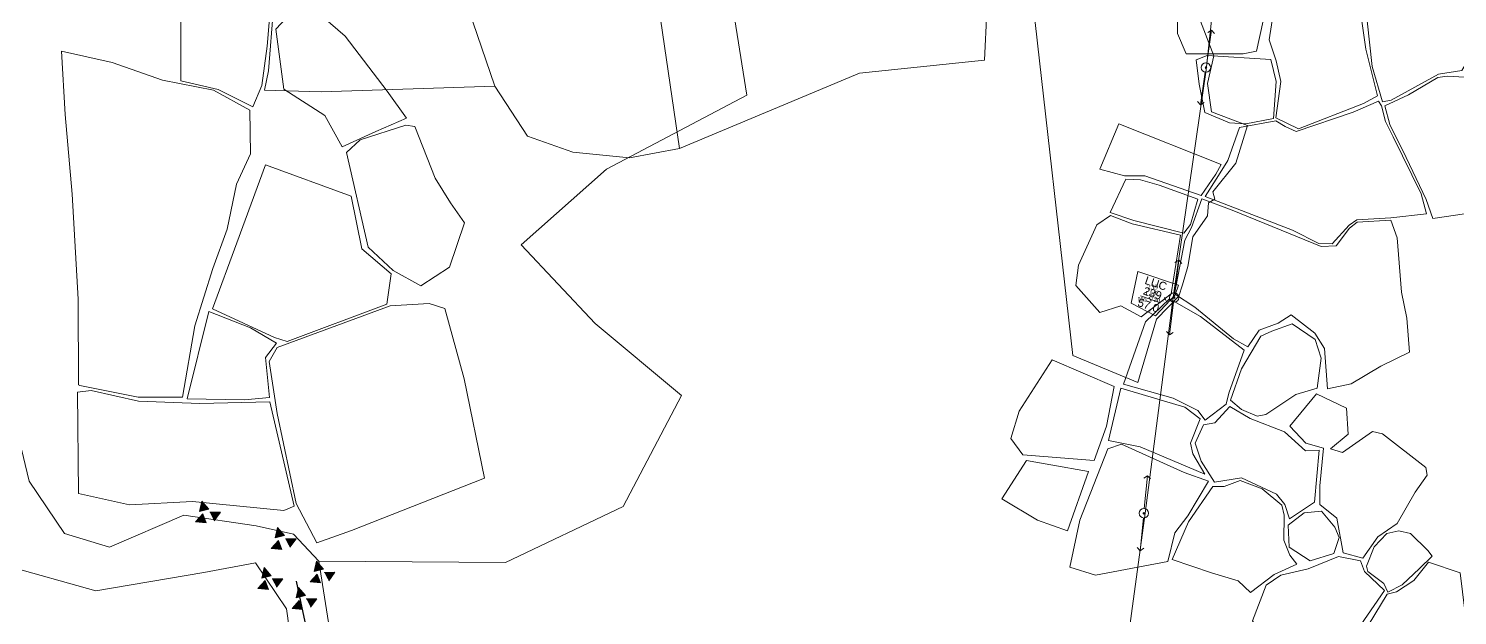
# Model space of a CAD drawing. Header units: metres. Extents: x 0 to 551036, y 0 to 1845929.
# Drawn here: x 547347.5 to 547651, y 1841733.7 to 1841858.2 of the extents above; entities that cross this region are included whole.
import ezdxf
from ezdxf.enums import TextEntityAlignment as Align

# ---------------------------------------------------------------- set-up
doc = ezdxf.new("R2010")
doc.units = ezdxf.units.M
doc.header["$MEASUREMENT"] = 0
for name, color, linetype, lineweight in [('BD HH1 KEM TMB$0$ao_ho_song_suoi', 7, 'Continuous', 0), ('BD HH1 KEM TMB$0$duongdapcao', 7, 'Continuous', 0), ('BD HH1 KEM TMB$0$duongdaydien', 7, 'Continuous', 0), ('BD HH1 KEM TMB$0$nha', 7, 'Continuous', 0), ('BD HH1 KEM TMB$0$ranhgioithucvat', 7, 'Continuous', 0), ('Level 10', 7, 'Continuous', 0), ('Level 13', 7, 'Continuous', 0), ('Level 15', 7, 'Continuous', 0), ('Level 2', 7, 'Continuous', 0), ('Level 4', 7, 'Continuous', 0)]:
    doc.layers.add(name, color=color, linetype=linetype, lineweight=lineweight)
doc.styles.add('BD HH1 KEM TMB$0$Standard', font='txt.shx')
doc.styles.get("Standard").update_dxf_attribs({"font": '', "height": 4})
doc.styles.add('Style-Arial', font='arial.ttf')
doc.styles.add('Style-Times New Roman', font='times.ttf')
doc.styles.get('Standard').set_extended_font_data('.VnArial')
doc.dimstyles.get("Standard").update_dxf_attribs({"dimtxt": 0.18, "dimasz": 0.18, "dimexe": 0.18, "dimexo": 0.0625, "dimgap": 0.09, "dimtad": 0, "dimtih": 1, "dimtoh": 1, "dimdec": 4, "dimzin": 0, "dimdsep": 46, "dimtxsty": 'Standard', "dimcen": 0.09, "dimadec": 0, "dimazin": 0, "dimtfac": 1, "dimtdec": 4, "dimtofl": 0, "dimtmove": 0, "dimatfit": 3, "dimfxl": 1, "dimtolj": 1, "dimtzin": 0, "dimarcsym": 0})

# ---------------------------------------------------------------- blocks, each defined once
blk = doc.blocks.new('BD HH1 KEM TMB$0$hathe')
blk.add_hatch(color=256).paths.add_polyline_path([(-1.8, 0, 1), (1.8, 0, 1)])
for p, q in [((-80, 0), (-73.9, 7.3)), ((-80, 0), (-10, 0)), ((-80, 0), (-73.9, -7.3)), ((10, 0), (80, 0)), ((80, 0), (73.9, 7.3)), ((80, 0), (73.9, -7.3))]:
    blk.add_line(p, q)
for radius in [10, 1.81]:
    blk.add_circle((0, 0), radius)
blk = doc.blocks.new('BD HH1 KEM TMB$0$DA1')
at = {"layer": 'Level 10'}
for points in [[(42581.6, 97264), (42583.8, 97274.2), (42590.7, 97266.3)], [(42588, 97252.8), (42577.6, 97253.8), (42584.7, 97261.5)]]:
    blk.add_hatch(color=7, dxfattribs=at).paths.add_polyline_path(points)
at = {"layer": 'Level 10', "extrusion": (0, 0, -1)}
blk.add_hatch(color=7, dxfattribs=at).paths.add_polyline_path([(-42595.9, 97254.9), (-42602.1, 97263.3), (-42591.6, 97263.2)])
at = {"layer": 'Level 10', "color": 7}
for p, q in [((42583.8, 97274.2, 1062767.1), (42581.6, 97264, 1062767.1)), ((42583.8, 97274.2, 1062767.1), (42590.7, 97266.3, 1062767.1)), ((42577.6, 97253.8, 1062767.1), (42584.7, 97261.5, 1062767.1)), ((42581.6, 97264, 1062767.1), (42590.7, 97266.3, 1062767.1)), ((42588, 97252.8, 1062767.1), (42584.7, 97261.5, 1062767.1)), ((42602.1, 97263.3, 1062767.1), (42591.6, 97263.2, 1062767.1)), ((42602.1, 97263.3, 1062767.1), (42595.9, 97254.9, 1062767.1)), ((42577.6, 97253.8, 1062767.1), (42588, 97252.8, 1062767.1))]:
    blk.add_line(p, q, dxfattribs=at)
blk = doc.blocks.new('N_THUA_144')
at = {"layer": 'Level 13', "color": 2, "linetype": 'Continuous', "lineweight": 0}
blk.add_line((-2.57, -0.57), (1.7, -2.01), dxfattribs=at)
at = {"layer": 'Level 13', "color": 5, "linetype": 'Continuous', "lineweight": 0, "style": 'Style-Arial'}
blk.add_text('239', height=1.7, rotation=341.3661, dxfattribs=at).set_placement((0, 0), align=Align.MIDDLE_CENTER)
at = {"layer": 'Level 2', "color": 3, "linetype": 'Continuous', "lineweight": 0, "style": 'Style-Arial'}
blk.add_text('LUC', height=1.7, rotation=341.3661, dxfattribs=at).set_placement((0.71, 2.09), align=Align.MIDDLE_CENTER)
at = {"layer": 'Level 4', "color": 1, "linetype": 'Continuous', "lineweight": 0, "style": 'Style-Arial'}
blk.add_text('57,0', height=1.7, rotation=341.3661, dxfattribs=at).set_placement((-0.87, -2.58), align=Align.MIDDLE_CENTER)

msp = doc.modelspace()

# ---------------------------------------------------------------- linework, layer by layer
at = {"layer": 'BD HH1 KEM TMB$0$ao_ho_song_suoi', "flags": 128}
for points in [[(547544.55336, 1841565.62211), (547544.04695, 1841568.8938), (547537.87589, 1841569.78102), (547533.99351, 1841576.27114), (547513.38337, 1841584.91748), (547486.79389, 1841601.58641), (547469.29923, 1841609.87785), (547459.06606, 1841623.16998), (547456.57367, 1841632.53684), (547446.18472, 1841651.36197), (547436.75438, 1841673.42948), (547420.30222, 1841702.15381), (547414.85011, 1841713.20907), (547412.22592, 1841725.86133), (547409.15836, 1841745.20804), (547403.77815, 1841750.88623), (547395.85763, 1841752.67679), (547380.45993, 1841754.91903), (547364.69078, 1841748.12241), (547355.14061, 1841751.02603), (547347.61552, 1841762.13506), (547341.51635, 1841787.81059)], [(547342.63074, 1841744.28856), (547361.81495, 1841738.84696), (547384.7617, 1841742.78298), (547395.7378, 1841744.78862), (547402.29231, 1841735.04537), (547406.22261, 1841707.33193), (547416.35993, 1841690.84045), (547429.78048, 1841664.33148), (547442.09864, 1841638.37634), (547455.75885, 1841611.94803), (547470.50948, 1841597.96764), (547486.18277, 1841590.63868), (547516.42696, 1841575.57212), (547532.84318, 1841566.78061), (547536.65366, 1841565.68906), (547539.32579, 1841562.60262)]]:
    msp.add_lwpolyline(points, dxfattribs=at)
at = {"layer": 'BD HH1 KEM TMB$0$duongdapcao', "flags": 128}
for points in [[(547657.29489, 1841862.9767), (547651.02797, 1841866.52557), (547646.83404, 1841866.2352), (547644.13795, 1841867.42354), (547642.62813, 1841868.66564), (547635.37864, 1841869.97765), (547630.32196, 1841867.32675), (547631.77186, 1841859.858), (547632.86228, 1841850.18464), (547635.03114, 1841842.689), (547636.91241, 1841843.04389), (547646.94188, 1841848.51775), (547651.92666, 1841849.33506), (547656.43214, 1841856.77693), (547657.29489, 1841862.9767)], [(547396.68443, 1841865.97173), (547391.36414, 1841866.63311), (547384.45015, 1841861.45499), (547379.8608, 1841860.58928), (547379.8608, 1841847.10358), (547387.79331, 1841845.30226), (547395.16263, 1841841.59745), (547397.06787, 1841846.12495), (547398.19424, 1841854.45941), (547398.79338, 1841862.0626), (547396.68443, 1841865.97173)], [(547629.50714, 1841867.76767), (547622.67704, 1841868.64951), (547613.726, 1841868.61187), (547611.80878, 1841861.28292), (547610.97, 1841855.83594), (547612.50377, 1841851.35147), (547613.49833, 1841846.99066), (547612.4199, 1841839.2423), (547617.2489, 1841836.91402), (547631.0529, 1841842.29647), (547634.01262, 1841843.9096), (547631.55617, 1841853.84105), (547630.45377, 1841861.29367), (547629.75878, 1841866.24058), (547629.50714, 1841867.76767)], [(547405.82719, 1841864.21342), (547400.03957, 1841858.08894), (547401.71714, 1841845.36678), (547410.40455, 1841839.78), (547414.10719, 1841833.11781), (547421.26083, 1841836.33868), (547427.77938, 1841839.22079), (547423.70529, 1841844.90973), (547414.76624, 1841856.63175), (547408.02001, 1841862.42286), (547405.82719, 1841864.21342)], [(547593.39146, 1841852.87855), (547605.45798, 1841852.87855), (547608.29787, 1841853.384), (547610.52664, 1841863.41762), (547601.22811, 1841863.55204), (547591.53415, 1841862.03033), (547591.53415, 1841857.16946), (547593.39146, 1841852.87855)], [(547358.42386, 1841782.47653), (547370.78994, 1841779.97082), (547380.19632, 1841779.97082), (547382.8325, 1841795.09115), (547386.67893, 1841807.29173), (547389.67459, 1841815.63694), (547391.65172, 1841825.15436), (547394.64738, 1841831.59072), (547394.49161, 1841840.89306), (547386.82272, 1841845.13557), (547375.9305, 1841847.22725), (547365.28991, 1841850.9912), (547354.5295, 1841853.41626), (547355.28441, 1841839.96282), (547356.74629, 1841823.03042), (547358.06438, 1841800.78009), (547358.08834, 1841782.60558), (547358.42386, 1841782.47653)], [(547611.37741, 1841851.65258), (547597.81306, 1841852.46452), (547595.52437, 1841851.55042), (547596.15945, 1841846.38305), (547597.34573, 1841840.37148), (547602.58215, 1841838.17226), (547606.0691, 1841837.97331), (547611.91663, 1841839.11862), (547612.49179, 1841846.99066), (547611.37741, 1841851.65258)], [(547652.57373, 1841847.89938), (547648.77523, 1841848.14135), (547646.84602, 1841847.85099), (547640.55514, 1841844.1677), (547635.53441, 1841841.81254), (547636.61285, 1841837.82813), (547640.06385, 1841830.88095), (547644.34165, 1841821.92812), (547645.7556, 1841817.90607), (547668.31892, 1841821.26136), (547665.69472, 1841828.45051), (547663.52586, 1841832.63925), (547663.19035, 1841836.08595), (547665.86247, 1841840.33384), (547662.93871, 1841842.28572), (547660.33848, 1841843.78592), (547654.71862, 1841844.59248), (547652.57373, 1841847.89938)], [(547634.86338, 1841841.82329), (547634.2283, 1841842.80192), (547628.8481, 1841840.50053), (547616.72166, 1841836.36018), (547614.36108, 1841837.40334), (547612.4199, 1841838.66157), (547604.71506, 1841837.22052), (547602.24663, 1841830.24645), (547600.1976, 1841827.05785), (547597.3697, 1841822.57875), (547615.9314, 1841815.44813), (547621.56265, 1841812.62578), (547624.36659, 1841812.51286), (547627.96138, 1841816.4919), (547629.63895, 1841817.61033), (547636.86448, 1841818.062), (547644.3776, 1841818.86319), (547643.29916, 1841823.13258), (547637.33181, 1841835.23638), (547635.71415, 1841838.48413), (547634.86338, 1841841.82329)], [(547427.65956, 1841837.72596), (547417.95362, 1841834.56962), (547415.02985, 1841831.89721), (547419.6192, 1841811.81384), (547424.97545, 1841806.85618), (547430.81099, 1841803.64069), (547436.9461, 1841807.56058), (547440.09754, 1841817.01347), (547437.10188, 1841821.21835), (547433.85458, 1841826.47712), (547429.52885, 1841837.4356), (547427.65956, 1841837.72596)], [(547600.78475, 1841829.33773), (547579.09617, 1841837.97331), (547575.03406, 1841828.39136), (547580.29444, 1841826.94493), (547584.58422, 1841826.94493), (547596.5429, 1841822.76694), (547599.67037, 1841827.29982), (547600.78475, 1841829.33773)], [(547587.63979, 1841825.00381), (547583.63759, 1841826.11148), (547580.53409, 1841826.2244), (547577.20291, 1841819.20194), (547582.22364, 1841817.45439), (547592.86423, 1841814.76586), (547594.27818, 1841816.65321), (547595.85989, 1841821.97651), (547587.63979, 1841825.00381)], [(547623.37203, 1841781.7345), (547628.41672, 1841782.8368), (547634.70761, 1841786.58462), (547640.81876, 1841789.52588), (547640.23161, 1841796.74728), (547639.08127, 1841802.26416), (547638.17059, 1841813.7711), (547636.80457, 1841817.5243), (547629.69886, 1841817.15328), (547628.04526, 1841815.86816), (547625.21736, 1841812.12034), (547622.01799, 1841811.93214), (547603.1356, 1841819.65599), (547596.68669, 1841822.05717), (547594.51783, 1841816.02409), (547593.0919, 1841813.30329), (547590.86276, 1841801.92059), (547595.18886, 1841799.10244), (547603.43292, 1841792.36497), (547606.42858, 1841790.68732), (547608.86105, 1841794.17704), (547612.8992, 1841795.72026), (547615.69116, 1841797.46781), (547620.72387, 1841793.56406), (547622.74893, 1841790.33781), (547623.37203, 1841781.7345)], [(547574.99811, 1841797.98401), (547579.4916, 1841799.37667), (547583.81733, 1841797.01076), (547590.15311, 1841801.88945), (547592.13329, 1841814.34107), (547581.90011, 1841816.79301), (547577.26283, 1841818.52981), (547574.42294, 1841816.54567), (547570.48065, 1841808.00688), (547569.91747, 1841803.6622), (547574.99811, 1841797.98401)], [(547584.74, 1841795.94072), (547580.0428, 1841782.73463), (547590.61149, 1841779.77186), (547595.81196, 1841777.13172), (547597.40565, 1841775.13145), (547601.83922, 1841778.51363), (547602.45034, 1841780.84728), (547605.6497, 1841789.94529), (547596.41109, 1841797.10755), (547589.83591, 1841800.87599), (547584.74, 1841795.94072)], [(547610.25104, 1841776.33054), (547616.63779, 1841780.53003), (547621.20317, 1841781.91194), (547622.05394, 1841788.28915), (547620.78378, 1841792.22517), (547615.89486, 1841795.57508), (547611.53318, 1841793.97809), (547609.2445, 1841792.91343), (547605.14643, 1841786.00389), (547602.74991, 1841779.30944), (547605.0985, 1841777.36831), (547608.41769, 1841775.95952), (547610.25104, 1841776.33054)], [(547564.92071, 1841787.91275), (547557.91086, 1841777.03493), (547556.13743, 1841771.22232), (547558.66577, 1841767.77561), (547573.85976, 1841766.53351), (547576.44801, 1841773.80331), (547578.06566, 1841782.26145), (547564.92071, 1841787.91275)], [(547357.9086, 1841781.07312), (547358.13627, 1841759.55407), (547368.98056, 1841757.12901), (547382.31724, 1841757.86029), (547401.76507, 1841755.94067), (547403.94591, 1841756.8494), (547398.75743, 1841778.98143), (547383.89895, 1841778.66419), (547370.89779, 1841779.11048), (547360.79642, 1841781.40649), (547357.9086, 1841781.07312)], [(547596.36316, 1841775.37342), (547593.11586, 1841777.86838), (547579.51556, 1841781.86892), (547576.84344, 1841770.77064), (547583.60164, 1841769.44788), (547597.34573, 1841763.63527), (547594.78145, 1841767.93693), (547594.25421, 1841770.20605), (547596.36316, 1841775.37342)], [(547632.94616, 1841772.68488), (547626.53545, 1841768.22729), (547624.01909, 1841769.03385), (547627.76966, 1841772.16331), (547627.38621, 1841777.66405), (547621.03541, 1841780.66446), (547615.39159, 1841773.79256), (547618.80664, 1841770.18454), (547622.50928, 1841769.18978), (547621.74239, 1841761.12955), (547621.74239, 1841757.21504), (547625.3971, 1841754.32218), (547626.72717, 1841746.92332), (547630.90911, 1841745.83178), (547634.03658, 1841750.33776), (547638.17059, 1841753.18761), (547642.00504, 1841759.82292), (547644.56932, 1841763.43094), (547644.23381, 1841765.03868), (547635.03114, 1841772.20094), (547632.94616, 1841772.68488)], [(547602.63008, 1841777.9813), (547599.45468, 1841774.51309), (547597.04617, 1841774.13131), (547595.30869, 1841770.20067), (547596.57884, 1841766.43134), (547599.3708, 1841761.94687), (547605.08652, 1841762.8771), (547612.53972, 1841759.40889), (547614.31315, 1841757.19891), (547615.33168, 1841754.15549), (547620.62801, 1841757.66672), (547621.5986, 1841768.74886), (547618.72277, 1841768.58217), (547614.27721, 1841772.59885), (547606.95581, 1841775.47558), (547602.63008, 1841777.9813)], [(547568.67127, 1841743.87452), (547574.07545, 1841742.22914), (547589.46116, 1841745.10049), (547590.947, 1841751.2196), (547593.73896, 1841754.82762), (547598.10064, 1841762.13506), (547592.97207, 1841763.96865), (547579.61143, 1841769.97484), (547576.71163, 1841768.98008), (547570.76824, 1841753.90814), (547568.67127, 1841743.87452)], [(547572.63753, 1841764.19986), (547564.65709, 1841765.5979), (547559.43266, 1841766.57115), (547554.20823, 1841758.38187), (547561.80522, 1841753.85975), (547568.15602, 1841751.596), (547572.63753, 1841764.19986)], [(547607.03969, 1841738.50283), (547612.06042, 1841742.35281), (547616.9014, 1841744.50902), (547615.36763, 1841746.43401), (547614.10945, 1841749.61724), (547614.18134, 1841754.95667), (547613.71402, 1841757.07524), (547609.50811, 1841760.5327), (547604.79894, 1841762.30175), (547601.41983, 1841761.00588), (547599.0233, 1841761.00588), (547593.83482, 1841753.5425), (547590.37184, 1841745.53066), (547598.7477, 1841742.70232), (547604.43946, 1841741.01392), (547607.03969, 1841738.50283)], [(547624.94176, 1841752.35954), (547622.10187, 1841755.79549), (547618.41122, 1841755.44598), (547615.00815, 1841752.77896), (547615.25978, 1841748.15467), (547619.71732, 1841745.24568), (547624.72607, 1841746.82116), (547625.85244, 1841750.21947), (547624.94176, 1841752.35954)], [(547644.70113, 1841747.46103), (547641.02246, 1841751.06367), (547638.53007, 1841751.59062), (547635.98975, 1841751.06367), (547633.31762, 1841748.21382), (547631.66402, 1841744.14338), (547631.91565, 1841742.97117), (547635.35467, 1841740.40631), (547636.21742, 1841738.58886), (547639.23705, 1841740.1267), (547642.93968, 1841743.61105), (547645.59983, 1841746.23506), (547644.70113, 1841747.46103)], [(547630.41782, 1841745.22954), (547625.68468, 1841746.16516), (547619.26198, 1841743.57878), (547613.46239, 1841742.1915), (547610.33492, 1841740.05142), (547607.48305, 1841732.51277), (547611.00594, 1841727.24861), (547615.06806, 1841724.52781), (547623.40798, 1841728.18422), (547629.66292, 1841730.50712), (547635.46251, 1841738.93837), (547631.22066, 1841742.95504), (547630.41782, 1841745.22954)], [(547636.07363, 1841738.16407), (547630.82523, 1841729.53387), (547637.08017, 1841724.73214), (547640.79479, 1841723.11902), (547649.3504, 1841717.18811), (547650.56064, 1841719.40884), (547653.86785, 1841723.68361), (547651.56718, 1841742.72921), (547644.83294, 1841744.98758), (547641.71745, 1841741.03543), (547638.00283, 1841738.69102), (547636.07363, 1841738.16407)]]:
    msp.add_lwpolyline(points, close=True, dxfattribs=at)
for points in [[(547391.77155, 1841812.71182), (547386.58306, 1841798.70992), (547399.71604, 1841792.61232), (547402.47205, 1841791.77887), (547423.58546, 1841799.68854), (547424.52011, 1841806.17329), (547418.27715, 1841811.45358), (547416.04838, 1841822.64327), (547397.82278, 1841829.26782), (547391.77155, 1841812.71182)], [(547404.32936, 1841757.44626), (547408.73897, 1841749.09028), (547416.13226, 1841751.6659), (547444.36336, 1841762.76956), (547440.06159, 1841783.85844), (547435.93956, 1841798.79595), (547432.62037, 1841799.88212), (547424.3164, 1841799.36592), (547400.31517, 1841790.49913), (547398.60165, 1841787.57937), (547400.31517, 1841776.53487), (547404.32936, 1841757.44626)], [(547385.80419, 1841798.17221), (547381.19088, 1841779.62131), (547393.35326, 1841779.44386), (547398.68553, 1841779.87941), (547397.8108, 1841788.37518), (547400.14741, 1841791.45087), (547394.6354, 1841794.72551), (547385.80419, 1841798.17221)]]:
    msp.add_lwpolyline(points, dxfattribs=at)
at = {"layer": 'BD HH1 KEM TMB$0$duongdaydien', "flags": 128}
msp.add_lwpolyline([(547623.62452, 1842065.38291), (547613.66737, 1841979.71026), (547609.09499, 1841938.45469), (547602.40307, 1841894.00946), (547597.60247, 1841849.42894), (547590.62302, 1841801.12873), (547584.62814, 1841755.37331), (547578.83156, 1841712.78335), (547567.9837, 1841623.3315), (547560.91115, 1841576.9038), (547518.0299, 1841565.30275), (547464.54121, 1841540.75244)], dxfattribs=at)
at = {"layer": 'BD HH1 KEM TMB$0$ranhgioithucvat', "flags": 128}
msp.add_lwpolyline([(547531.89925, 1842033.28857), (547549.39327, 1841997.82101), (547541.76536, 1841966.13845), (547547.72496, 1841928.26216), (547539.14357, 1841918.01894), (547522.93427, 1841915.16024), (547513.62909, 1841898.1492), (547493.1291, 1841887.66782), (547500.04159, 1841844.0744), (547470.24539, 1841828.35219), (547452.12732, 1841812.28635), (547467.85987, 1841795.61125), (547486.21482, 1841780.36563), (547473.81947, 1841756.78233), (547448.79011, 1841744.87147), (547409.15836, 1841745.20804)], dxfattribs=at)
at = {"layer": 'Level 10', "color": 5, "linetype": 'Continuous', "lineweight": 0, "flags": 128}
for points in [[(547474.35, 1841928.48), (547475.55, 1841918.81), (547476.52, 1841907.77), (547480.0721, 1841874.519), (547481.34, 1841862.65), (547485.74, 1841832.73)], [(547440.24, 1841924.51), (547434.31, 1841912.49), (547437.98, 1841895.94), (547441.5627, 1841862.7364), (547441.9, 1841859.61), (547446.57, 1841846.02)], [(547400.19, 1841904.83), (547396.46, 1841877.85), (547398.16, 1841876.61), (547400.1, 1841873.24), (547399.61, 1841868.12), (547397.73, 1841866.41), (547399.51, 1841862.54), (547398.44, 1841849.21), (547397.61, 1841845.14), (547409.69, 1841844.8), (547446.57, 1841846.02)], [(547594.63, 1841864.46), (547599.26, 1841852.42), (547597.88, 1841846.56), (547598.72, 1841840.52), (547606.39, 1841837.67), (547603.94, 1841829.64), (547599.01, 1841823.59), (547599.45, 1841822.03), (547598.14, 1841821.22), (547597.9, 1841818.46), (547594.8, 1841813.99), (547593.7, 1841807.68), (547592.62, 1841803.79), (547591.84, 1841801.44), (547587.07, 1841796.52), (547583.09, 1841783.07), (547569.29, 1841788.85), (547560.89, 1841863.24)], [(547485.74, 1841832.73), (547523.96, 1841848.76), (547550.56, 1841851.51), (547551.05, 1841861.81), (547560.89, 1841863.24)], [(547446.57, 1841846.02), (547453.46, 1841835.38), (547463.12, 1841831.98), (547475.16, 1841830.78), (547485.74, 1841832.73)], [(547591.75, 1841803.75), (547591.06, 1841801.69), (547586.82, 1841797.23), (547581.68, 1841799.91), (547583.12, 1841806.66), (547591.75, 1841803.75)]]:
    msp.add_lwpolyline(points, dxfattribs=at)

# ---------------------------------------------------------------- block references
at = {"layer": 'BD HH1 KEM TMB$0$duongdaydien', "xscale": 0.1, "yscale": 0.1, "zscale": 0.1}
for p, rotation in [((547597.5734, 1841849.93192), 81.53229820313818), ((547590.80321, 1841801.1296), 262.9867899349545), ((547584.38052, 1841755.33307), 84.52503203231647)]:
    msp.add_blockref('BD HH1 KEM TMB$0$hathe', p, dxfattribs=dict(at, rotation=rotation))
at = {"layer": 'BD HH1 KEM TMB$0$nha', "xscale": 0.2159999999916181, "yscale": 0.2159999999916181, "zscale": 0.2159999999916181}
for p in [(538186.20327, 1820746.70374), (538202.26954, 1820741.0745), (538210.54146, 1820733.94765), (538199.45154, 1820732.57044), (538206.71289, 1820728.34059)]:
    msp.add_blockref('BD HH1 KEM TMB$0$DA1', p, dxfattribs=at)
at = {"layer": 'Level 2', "color": 3, "linetype": 'Continuous', "lineweight": 0}
msp.add_blockref('N_THUA_144', (547586.23334, 1841802.03527), dxfattribs=at)

# ---------------------------------------------------------------- texts
at = {"layer": 'Level 15', "color": 2, "linetype": 'Continuous', "lineweight": 0, "insert": (547586.23334, 1841802.03527), "char_height": 1, "attachment_point": 5, "line_spacing_factor": 0.790495, "style": 'Style-Times New Roman'}
msp.add_mtext('239\\PLUC\\PHồ Văn A', dxfattribs=at)

# ---------------------------------------------------------------- leaders
at = {"layer": 'Level 15'}
msp.add_leader([(547410.25352, 1841713.45898), (547404.3925, 1841740.94006)], dimstyle='Standard', override={"dimtxsty": 'BD HH1 KEM TMB$0$Standard'}, dxfattribs=at)

doc.saveas('drawing.dxf')
